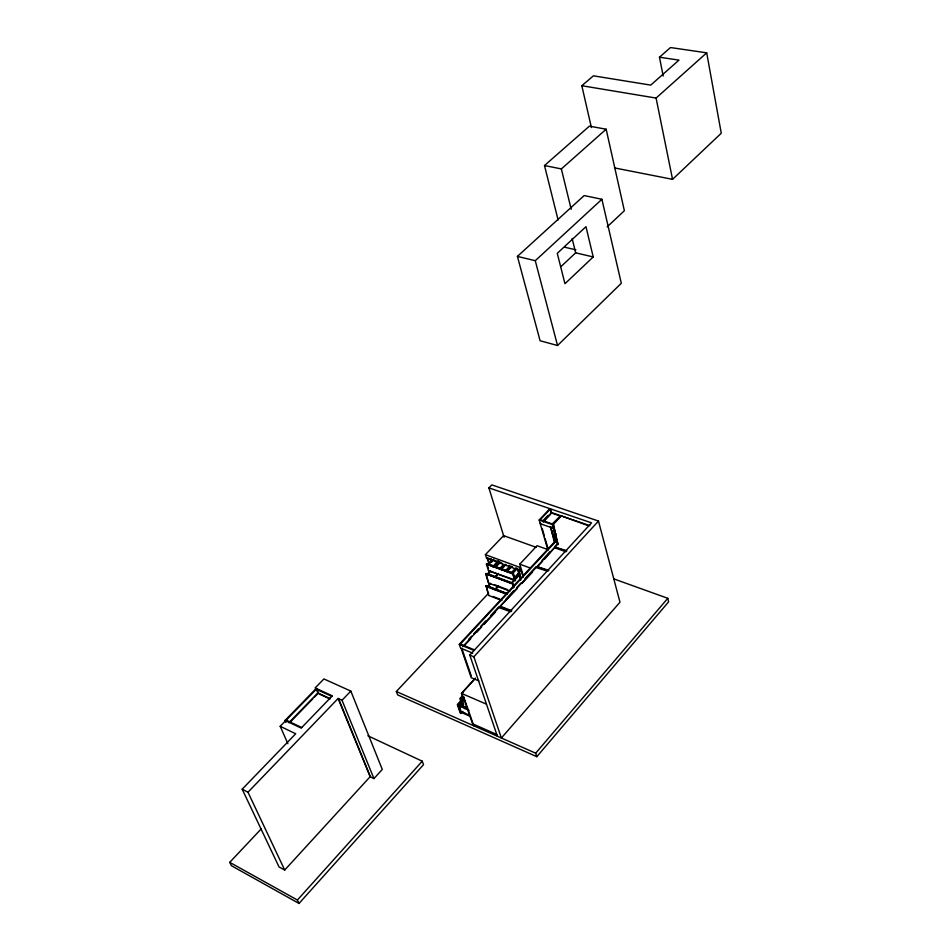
<?xml version="1.0" encoding="UTF-8"?>
<svg xmlns="http://www.w3.org/2000/svg" width="951" height="951" viewBox="0 0 951 951"><rect width="100%" height="100%" fill="white"/><g stroke="black" fill="none" stroke-linecap="round" stroke-linejoin="round"><path stroke-width="1.43" d="M667.78 598.31L668.636 601.817L536.816 756.687L535.686 753.192L667.78 598.31L613.609 578.814M261.228 828.892L229.738 862.343L231.414 865.707L299.018 903.45L423.54 764.652L422.232 761.204L367.906 735.801M299.018 903.45L297.413 900.038L422.232 761.204M469.996 716.258L461.104 712.347L459.262 705.309L466.905 708.638M464.92 708.673L466.822 706.557M461.104 700.459L457.312 704.632L460.355 713.238L462.816 711.396M467.523 708.019L463.684 706.343L461.378 699.77L463.767 697.119M462.436 699.496L464.35 697.368M460.938 713.488L457.895 704.893L461.687 700.709M461.104 712.347L458.798 705.832L462.138 702.135M459.844 705.559L461.758 703.443M473.776 725.791L463.862 697.44L462.685 696.928L461.449 693.374L475.369 678.063M474.145 679.703L462.673 692.328L463.256 692.59M462.816 706.89L459.892 698.557L462.745 695.419M463.399 707.152L460.474 698.819L462.376 696.714M284.706 870.046L370.129 776.729L338.128 698.474L247.985 792.231L284.706 870.046L279.035 866.943L242.184 789.211L295.702 733.768L280.188 726.291L316.814 688.726L318.133 691.888M370.129 776.729L373.945 778.584L382.278 769.442L350.824 691.092L323.922 678.943L315.126 687.953L332.327 695.823L301.17 728.109L285.074 720.418L316.243 688.465M598.476 521.053L619.969 602.233L501.367 738L473.86 656.784L598.476 521.053L491.845 484.903L488.909 487.887L504.113 537.303M497.385 736.24L469.782 655.084L591.534 522.848L488.909 487.887M468.593 639.417L471.613 636.16M473.622 633.996L478.65 628.575M480.671 626.4L485.699 620.979M490.728 615.559L498.776 606.881M505.825 599.285L513.873 590.607M516.892 587.361L520.91 583.022M524.94 578.683L536.007 566.748M542.046 560.246L550.094 551.568M555.122 546.147L557.143 543.972L552.662 524.69L539.169 520.007L549.916 508.666L550.617 511.127M462.638 646.728L557.928 543.996L553.351 524.298L540.204 519.745L550.498 508.868L551.699 513.112M463.803 646.24L470.733 638.763M476.677 632.356L481.622 627.018M484.011 624.438L495.471 612.075M517.475 588.336L500.202 606.227L511.816 610.732M522.051 583.415L532.572 572.062M542.545 561.304L537.505 566.748L548.858 570.398M544.566 559.129L554.492 547.681L566 551.77M472.742 653.123L460.546 648.095L459.262 644.362L556.085 540.263L552.662 524.69M553.351 524.298L556.858 540.275L460.355 644.089L474.549 649.913M536.328 547.372L503.602 535.639L485.402 554.647L486.52 558.142L520.625 570.766L521.493 569.839M514.61 577.626L518.354 573.465M514.681 577.863L518.545 573.536M556.097 534.01L553.815 536.471L556.038 537.244M519.971 573.013L514.301 579.088L513.017 574.939M511.186 583.141L519.71 574M556.252 534.557L553.969 537.018L556.192 537.802M519.329 575.224L511.757 583.355L487.185 574.095L490.252 570.862M515.133 580.645L513.528 573.596L486.401 564.109L488.481 570.648L515.133 580.645L513.1 574.059L486.401 564.109M513.492 587.861L512.696 583.403L485.604 573.822L488.576 583.07L509.831 591.153M494.805 589.656L498.265 585.828M495.447 589.24L498.455 585.899M495.519 589.477L497.551 587.314M511.151 572.859L515.906 567.783M523.181 575.391L519.769 564.169L537.053 545.708L547.693 549.512M512.03 573.346L516.762 568.282M517.332 568.496L512.589 573.548L488.529 564.585L493.64 559.212M506.431 571.503L511.21 566.427M506.99 571.717L511.769 566.641M551.746 524.441L560.305 516.048L552.935 513.528M555.432 542.129L550.474 526.628L554.409 542.391M552.341 524.643L560.733 515.704M536.816 756.687L397.637 694.896L396.341 691.508L488.659 593.139M552.923 524.845L561.328 515.906L587.254 525.273M488.671 595.433L486.139 585.792L488.671 595.433L501.914 600.545M500.69 569.364L505.456 564.312M501.248 569.578L506.015 564.514M488.576 583.07L486.044 573.358M494.698 577.198L498.205 573.477M495.364 576.888L498.383 573.548M495.447 577.126L497.48 574.975M490.336 583.284L487.281 586.529L507.097 594.102M487.827 586.731L490.668 583.724M505.409 570.719L509.213 566.665M495.519 567.438L500.297 562.398M540.691 523.228L540.239 523.704L553.72 528.387M543.164 520.601L548.038 515.454M543.14 521.457L551.544 512.553M543.294 522.004L550.772 514.099M499.691 568.591L503.507 564.549M488.481 570.648L515.561 580.181M492.713 566.796L498.134 561.066M493.07 566.546L498.324 561.138M493.26 566.618L498.36 561.245M494.354 565.786L497.409 562.564M487.732 574.297L490.799 571.064M494.972 567.236L499.739 562.196M490.181 559.497L491.049 558.582L492.095 561.886M487.97 564.383L492.071 560.08M373.945 778.584L342.027 700.257L350.824 691.092M288.831 722.724L317.812 692.934L330.413 698.712M290.507 721.809L312.867 698.807M314.567 697.059L318.573 692.946M557.536 345.51L621.3 283.279L601.9 199.294L584.164 195.561L517.415 256.39L540.097 340.743L557.536 345.51L535.27 260.705L517.415 256.39M614.489 167.911L672.547 179.335L721.262 133.235L706.7 52.828L670.503 47.55L659.459 57.203L663.192 76.032M593.222 256.948L564.965 283.731L557.274 253.323L585.971 226.683L593.222 256.948L575.664 252.835L560.983 266.589M607.166 226.873L624.367 210.73L606.156 129.217L589.382 126.162L544.507 165.533L558.106 220.014M535.27 260.705L601.9 199.294M591.391 127.553L581.822 85.721L656.083 98.072L706.7 52.828M544.507 165.533L561.363 168.933L606.156 129.217M581.822 85.721L593.412 75.83L650.734 85.103L678.966 60.127L659.459 57.203M564.906 247.26L575.89 249.816M550.962 512.363L589.822 525.641M552.174 527.223L554.409 528.007M566.891 550.807L555.55 547.277M554.944 547.205L566.439 551.295M536.887 566.677L548.394 570.897M546.67 570.921L536.59 567.723M519.769 564.169L530.432 568.092M485.402 554.647L519.543 567.248L520.625 570.766M492.547 559.592L501.89 563.051M508.559 565.512L512.565 566.998M517.415 568.948L519.84 569.851M488.957 564.121L512.47 572.882M488.172 573.833L511.626 582.678M485.604 573.822L512.256 583.866M494.33 584.627L507.608 589.679M488.267 586.268L507.525 593.626M486.139 585.792L507.406 593.911M485.711 586.256L506.966 594.375M493.082 596.503L499.703 599.059M499.727 606.738L511.293 611.231M510.818 611.743L499.43 607.808M459.262 644.362L474.05 650.448M469.782 655.084L473.86 656.784M478.876 680.94L471.22 677.694L461.14 648.344M461.449 693.374L486.472 704.168M461.853 699.235L464.421 700.352M461.378 699.77L465.229 701.434M458.798 705.832L468.986 710.278M465.384 713.5L469.2 715.176M496.791 734.505L472.588 723.806L463.28 697.19M396.341 691.508L535.686 753.192M338.128 698.474L342.027 700.257M331.804 696.37L316.291 689.261L318.05 693.481M319.31 694.064L329.379 698.688M286.192 720.121L301.705 727.539M242.184 789.211L247.985 792.231M229.738 862.343L297.413 900.038M280.188 726.291L287.88 743.718M285.074 720.418L286.001 722.522M338.52 698.652L370.51 776.919M462.293 700.483L463.696 704.501M462.115 649.212L471.22 675.769M486.841 563.646L488.505 568.876M487.827 558.594L489.135 562.73M489.135 564.561L486.948 557.678L490.502 558.998L491.37 561.744M512.696 583.403L513.932 587.385M518.164 569.827L520.708 578.149M517.332 568.769L520.815 580.051M521.053 570.303L523.169 577.233M518.271 569.875L520.815 578.196M542.296 528.78L544.305 535.71M545.113 538.48L548.323 549.571M539.169 520.007L547.883 550.035M550.474 526.628L554.849 541.915M556.858 540.275L558.082 544.543M572.133 238.499L575.664 252.835M561.363 168.933L571.194 209.291M656.083 98.072L672.547 179.335M465.098 713.333L461.092 711.574L465.134 713.428"/></g></svg>
